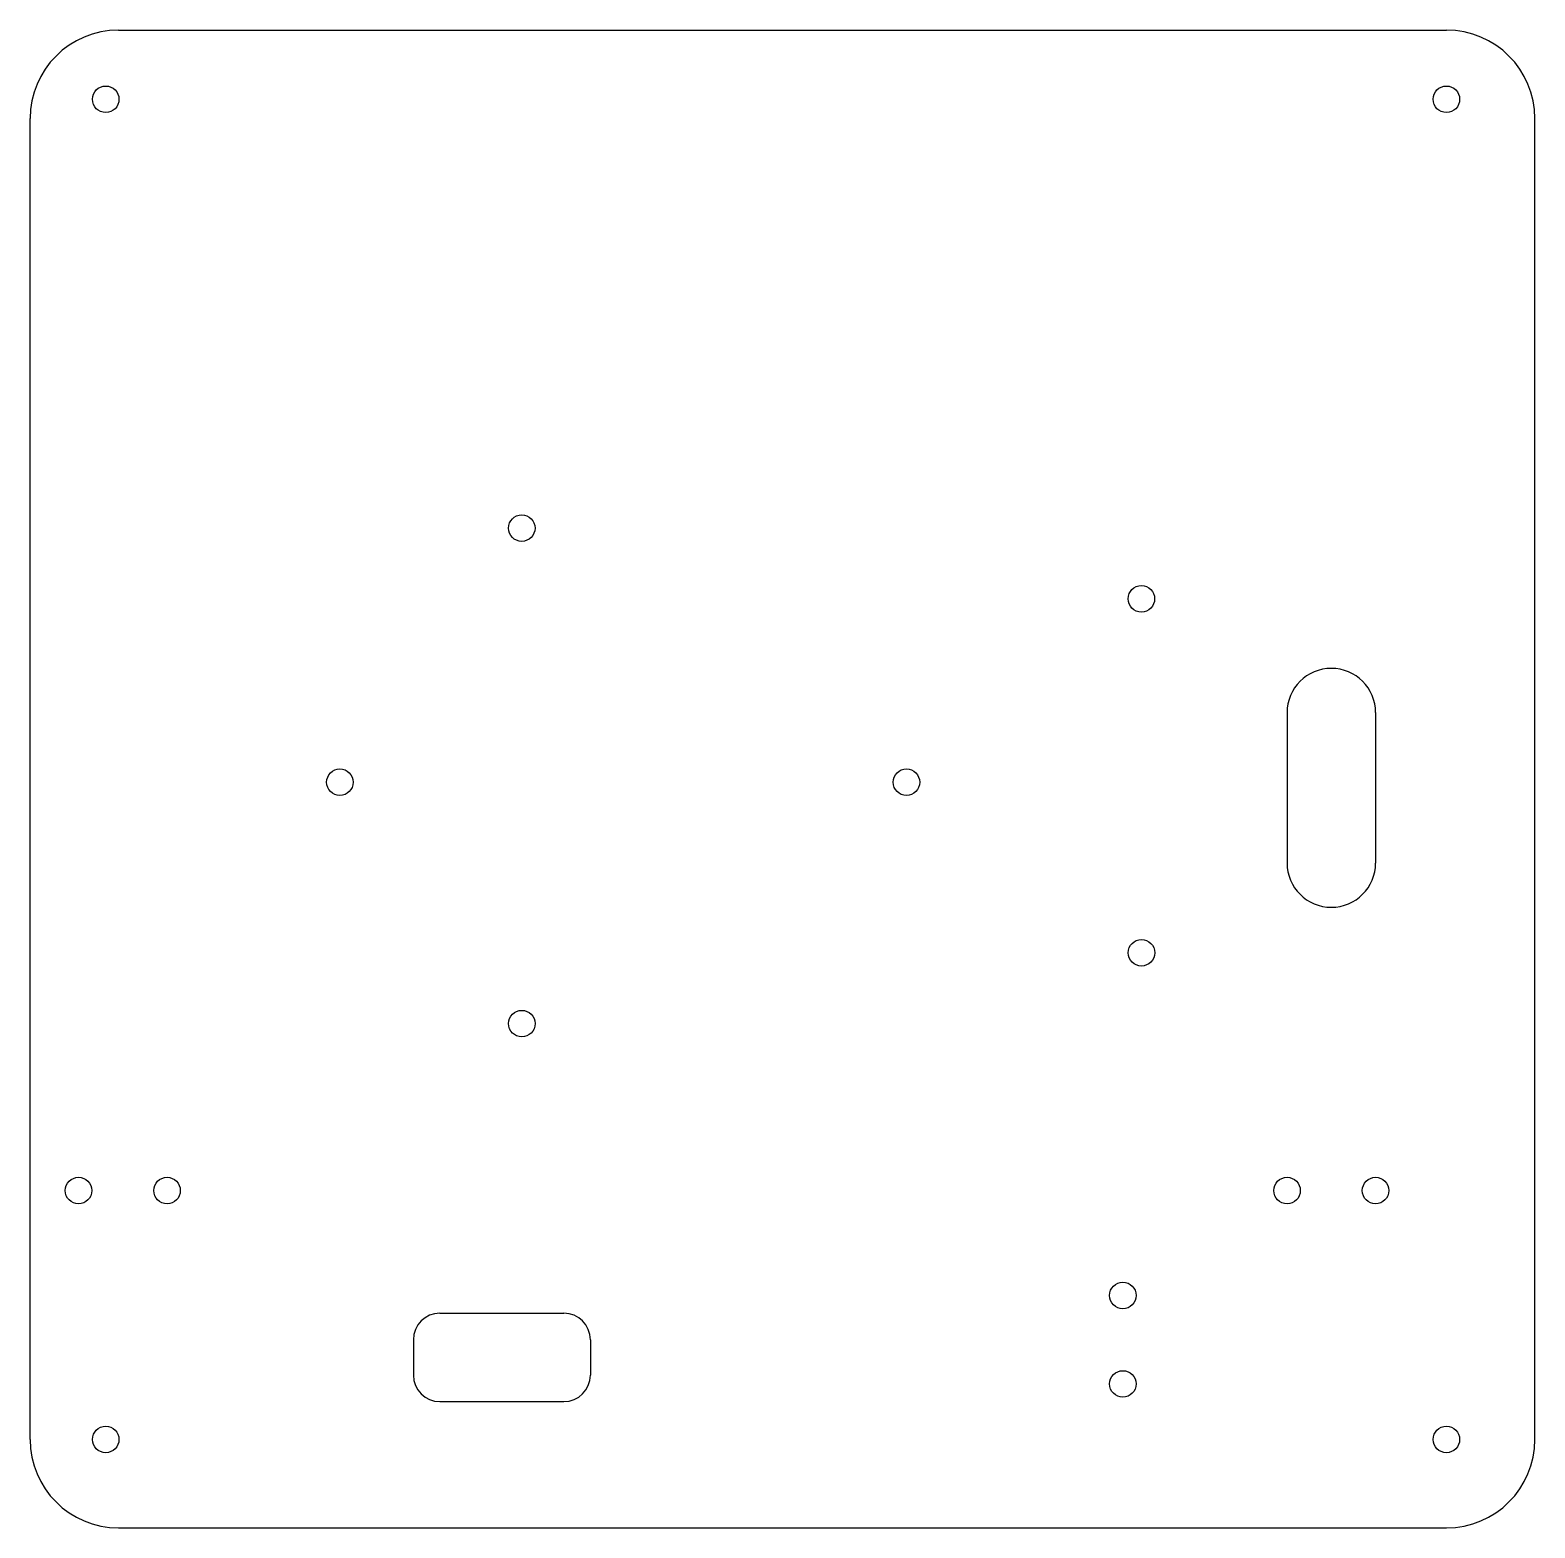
# Model space of a CAD drawing. Header units: millimetres. Extents: x -85 to 85, y -84 to 85.
import ezdxf

# ---------------------------------------------------------------- set-up
doc = ezdxf.new("R2010")
doc.units = ezdxf.units.MM

msp = doc.modelspace()

# ---------------------------------------------------------------- linework, layer by layer
at = {"color": 7, "linetype": 'Continuous', "lineweight": 25}
for p, q in [((-75, 85), (75, 85)), ((-85, -74.27), (-85, 75)), ((85, -74.27), (85, 75)), ((57, 7.87), (57, -9.13)), ((67, 7.87), (67, -9.13)), ((-38.7, -60), (-24.7, -60)), ((-41.7, -63), (-41.7, -67)), ((-21.7, -63), (-21.7, -67)), ((-38.7, -70), (-24.7, -70)), ((-75, -84.27), (75, -84.27))]:
    msp.add_line(p, q, dxfattribs=at)
for centre in [(-76.46, 77.18), (75, 77.18), (-29.46, 28.72), (40.54, 20.73), (-50, 0), (14, 0), (40.55, -19.27), (-29.45, -27.28), (-79.53, -46.15), (-69.53, -46.15), (57, -46.15), (67, -46.15), (38.45, -58), (38.45, -68), (-76.46, -74.27), (75, -74.27)]:
    msp.add_circle(centre, 1.5, dxfattribs=at)
for centre, radius, start, end in [((-75, 75), 10, 90, 180), ((75, 75), 10, 0, 90), ((62, 7.87), 5, 0, 180), ((62, -9.13), 5, 180, 0), ((-38.7, -63), 3, 90, 180), ((-24.7, -63), 3, 0, 90), ((-38.7, -67), 3, 180, 270), ((-24.7, -67), 3, 270, 0), ((-75, -74.27), 10, 180, 270), ((75, -74.27), 10, 270, 0)]:
    msp.add_arc(centre, radius, start, end, dxfattribs=at)

doc.saveas('drawing.dxf')
